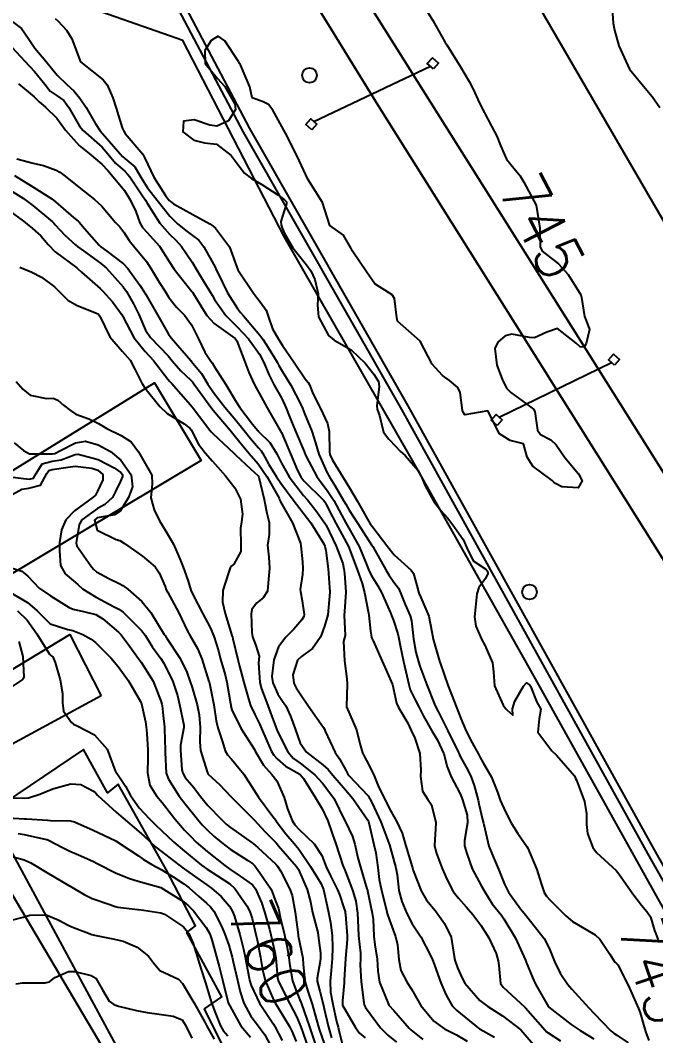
# Model space of a CAD drawing. Header units: metres. Extents: x 318500 to 325275, y 7408834 to 7428799.
# Drawn here: x 322652.7 to 322708.2, y 7421652.7 to 7421741.3 of the extents above; entities that cross this region are included whole.
import ezdxf
from ezdxf.enums import TextEntityAlignment as Align

# ---------------------------------------------------------------- set-up
doc = ezdxf.new("R2010")
doc.units = ezdxf.units.M
doc.header["$MEASUREMENT"] = 0
for name, color, linetype in [('Canaleta de Drenagem', 151, 'Continuous'), ('Cotas', 45, 'Continuous'), ('Curvas de Nivel 1m', 11, 'Continuous'), ('Curvas de Nivel 5m', 15, 'Continuous'), ('Divisas', 45, 'Continuous'), ('Edificações', 30, 'Continuous'), ('Linha Férrea', 20, 'Continuous'), ('Postes', 20, 'Continuous'), ('Pórticos', 45, 'Continuous'), ('Vias Primárias', 230, 'Continuous')]:
    doc.layers.add(name, color=color, linetype=linetype)
doc.styles.add('Style-STANDARD', font='STANDARD.shx')

msp = doc.modelspace()

# ---------------------------------------------------------------- linework, layer by layer
at = {"layer": 'Canaleta de Drenagem'}
for points in [[(322628.408, 7421813.763), (322632.511, 7421806.311), (322642.322, 7421788.636), (322653.18, 7421768.405), (322664.371, 7421747.702), (322672.708, 7421731.897), (322686.545, 7421707.675), (322708.069, 7421668.901), (322732.511, 7421625.714), (322747.961, 7421597.227), (322749.923, 7421593.52), (322749.447, 7421592.459)], [(322627.838, 7421813.449), (322631.942, 7421805.996), (322641.752, 7421788.325), (322652.608, 7421768.097), (322663.797, 7421747.396), (322672.139, 7421731.584), (322685.979, 7421707.356), (322707.502, 7421668.583), (322731.942, 7421625.399), (322747.388, 7421596.92), (322749.2, 7421593.497), (322748.854, 7421592.725)]]:
    msp.add_lwpolyline(points, dxfattribs=at)
at = {"layer": 'Curvas de Nivel 1m', "flags": 128}
for points, elevation in [([(322704.362, 7421742.749), (322704.499, 7421741.105), (322704.596, 7421740.481), (322704.994, 7421739.1), (322705.93, 7421737.08), (322707.583, 7421735.063), (322707.896, 7421734.685), (322708.579, 7421733.742)], 744), ([(322651.974, 7421741.23), (322652.794, 7421740.618), (322653.352, 7421739.786), (322653.947, 7421738.912), (322654.917, 7421737.765), (322655.912, 7421736.548), (322656.742, 7421735.737), (322657.352, 7421735.185), (322657.888, 7421734.551), (322658.437, 7421733.714), (322659.211, 7421732.356), (322659.644, 7421731.702), (322659.846, 7421731.46), (322661.41, 7421729.676), (322661.604, 7421729.459), (322661.816, 7421729.284), (322662.689, 7421728.537), (322663.2, 7421727.649), (322663.786, 7421726.706), (322664.634, 7421725.631), (322665.749, 7421724.246), (322666.394, 7421723.61), (322667.133, 7421722.998), (322667.73, 7421722.559), (322668.287, 7421722.143), (322668.708, 7421721.575), (322669.693, 7421719.777), (322669.803, 7421719.559), (322669.901, 7421719.344), (322670.783, 7421717.549), (322671.646, 7421716.168), (322671.925, 7421715.818), (322672.171, 7421715.532), (322673.615, 7421713.852), (322673.867, 7421713.506), (322674.336, 7421712.762), (322675.11, 7421711.487), (322675.28, 7421711.187), (322675.572, 7421710.709), (322676.332, 7421709.472), (322677.204, 7421707.794), (322677.347, 7421707.462), (322677.523, 7421707.004), (322678.164, 7421705.45), (322678.486, 7421704.441), (322678.762, 7421703.441), (322679.457, 7421701.893), (322679.728, 7421701.426), (322680.154, 7421700.705), (322680.935, 7421699.407), (322681.112, 7421699.099), (322681.412, 7421698.574), (322682.173, 7421697.392), (322683.372, 7421695.544), (322683.481, 7421695.378), (322683.663, 7421695.078), (322684.607, 7421693.361), (322684.882, 7421692.903), (322685.329, 7421692.285), (322685.719, 7421691.739), (322685.907, 7421691.341), (322686.312, 7421690.328), (322686.738, 7421689.328), (322686.85, 7421688.891), (322687.043, 7421687.323), (322687.253, 7421686.162), (322687.479, 7421685.318), (322687.605, 7421684.946), (322688.211, 7421683.31), (322688.87, 7421681.627), (322689.021, 7421681.302), (322689.185, 7421680.969), (322690.039, 7421679.287), (322690.948, 7421677.457), (322691.032, 7421677.271), (322691.06, 7421677.201), (322691.128, 7421677.056), (322691.758, 7421675.902), (322692.075, 7421675.256), (322692.353, 7421674.505), (322692.677, 7421673.246), (322692.749, 7421672.919), (322693.055, 7421671.542), (322693.144, 7421671.239), (322693.188, 7421671.1), (322693.63, 7421669.234), (322694.016, 7421668.223), (322694.475, 7421667.218), (322694.98, 7421665.906), (322695.329, 7421665.206), (322696.391, 7421663.76), (322696.85, 7421663.191), (322696.948, 7421663.071), (322698.449, 7421661.167), (322698.907, 7421660.321), (322699.371, 7421659.153), (322699.87, 7421658.135), (322700.528, 7421657.135), (322700.864, 7421656.731), (322702.35, 7421655.115), (322702.833, 7421654.622), (322704.293, 7421653.088), (322704.576, 7421652.852), (322704.806, 7421652.717), (322705.785, 7421652.051)], 747), ([(322655.733, 7421741.509), (322655.975, 7421741.267), (322656.711, 7421740.482), (322657.169, 7421739.732), (322657.93, 7421737.72), (322659.907, 7421736.15), (322660.254, 7421735.695), (322660.76, 7421734.559), (322661.053, 7421733.682), (322661.574, 7421731.954), (322661.712, 7421731.672), (322661.847, 7421731.471), (322663.375, 7421729.647), (322663.538, 7421729.365), (322663.811, 7421728.738), (322664.349, 7421727.635), (322665.365, 7421726.036), (322665.692, 7421725.621), (322665.769, 7421725.541), (322666.057, 7421725.325), (322667.752, 7421724.387), (322669.251, 7421723.567), (322669.541, 7421723.366), (322669.736, 7421723.179), (322670.954, 7421721.548), (322671.69, 7421719.54), (322673.046, 7421717.519), (322673.313, 7421717.172), (322673.652, 7421716.758), (322674.172, 7421716.029), (322674.335, 7421715.5), (322674.72, 7421714.398), (322675.241, 7421713.486), (322675.602, 7421712.949), (322676.6, 7421711.47), (322677.566, 7421710.024), (322677.821, 7421709.715), (322677.966, 7421709.454), (322678.247, 7421708.752), (322678.907, 7421707.439), (322679.51, 7421706.12), (322679.68, 7421705.427), (322679.7, 7421703.644), (322679.723, 7421703.426), (322679.967, 7421702.928), (322680.899, 7421701.408), (322681.437, 7421700.52), (322682.104, 7421699.393), (322683.023, 7421697.764), (322683.26, 7421697.381), (322683.397, 7421697.186), (322684.786, 7421695.359), (322685.36, 7421694.667), (322686.84, 7421693.328), (322687.039, 7421693.026), (322687.327, 7421691.994), (322687.511, 7421691.318), (322687.682, 7421690.948), (322688.376, 7421689.309), (322688.65, 7421687.932), (322688.751, 7421687.305), (322689.244, 7421685.577), (322689.333, 7421685.299), (322689.385, 7421685.151), (322690.044, 7421683.287), (322690.374, 7421682.455), (322690.834, 7421681.275), (322691.177, 7421680.379), (322691.652, 7421679.263), (322692.163, 7421678.237), (322692.717, 7421677.246), (322692.862, 7421676.978), (322693.123, 7421676.512), (322693.853, 7421675.233), (322694.373, 7421673.945), (322694.625, 7421673.225), (322695.065, 7421672.223), (322695.605, 7421671.212), (322696.158, 7421670.32), (322696.95, 7421669.191), (322697.028, 7421669.055), (322697.807, 7421667.178), (322698.204, 7421665.949), (322698.446, 7421665.168), (322698.654, 7421664.851), (322698.964, 7421664.534), (322700.363, 7421663.146), (322700.943, 7421662.654), (322702.12, 7421661.935), (322702.926, 7421661.48), (322703.315, 7421661.104), (322704.203, 7421659.788), (322704.638, 7421659.084), (322704.776, 7421658.969), (322704.888, 7421658.844), (322705.802, 7421657.071), (322706.599, 7421655.298), (322706.705, 7421655.052), (322706.834, 7421654.679), (322707.303, 7421653.045), (322707.597, 7421652.247)], 746), ([(322651.948, 7421738.997), (322653.068, 7421737.789), (322653.916, 7421736.874), (322654.808, 7421735.766), (322655.299, 7421735.164), (322655.89, 7421734.754), (322656.479, 7421734.334), (322656.928, 7421733.734), (322657.856, 7421732.091), (322658.168, 7421731.717), (322659.828, 7421730.251), (322660.332, 7421729.692), (322660.998, 7421728.868), (322661.805, 7421728.154), (322662.053, 7421727.917), (322662.235, 7421727.663), (322663.308, 7421726.116), (322663.627, 7421725.642), (322663.766, 7421725.385), (322664.864, 7421723.629), (322665.73, 7421722.628), (322666.259, 7421722.146), (322666.774, 7421721.604), (322667.699, 7421720.212), (322668.067, 7421719.584), (322668.677, 7421718.572), (322669.312, 7421717.565), (322669.442, 7421717.347), (322669.654, 7421716.962), (322670.642, 7421715.55), (322671.625, 7421714.569), (322672.611, 7421713.525), (322673.59, 7421712.18), (322673.942, 7421711.505), (322674.412, 7421710.341), (322674.868, 7421709.49), (322675.543, 7421708.316), (322675.921, 7421707.476), (322676.182, 7421706.812), (322676.72, 7421705.468), (322677.482, 7421703.675), (322677.543, 7421703.521), (322677.565, 7421703.459), (322677.628, 7421703.308), (322678.627, 7421701.442), (322679.434, 7421700.357), (322680.068, 7421699.42), (322680.538, 7421698.54), (322681.15, 7421697.404), (322681.394, 7421696.994), (322682.291, 7421695.391), (322682.966, 7421693.764), (322683.104, 7421693.382), (322683.335, 7421692.897), (322683.914, 7421691.959), (322684.25, 7421691.366), (322685.039, 7421689.609), (322685.123, 7421689.353), (322685.163, 7421689.226), (322685.286, 7421688.938), (322685.681, 7421687.751), (322685.764, 7421687.343), (322685.87, 7421686.731), (322686.172, 7421685.336), (322686.47, 7421684.083), (322686.63, 7421683.329), (322686.762, 7421682.883), (322687.197, 7421681.993), (322687.544, 7421681.316), (322687.927, 7421680.564), (322688.634, 7421679.305), (322689.148, 7421678.492), (322689.694, 7421677.292), (322689.989, 7421676.152), (322690.32, 7421675.278), (322691.089, 7421673.861), (322691.269, 7421673.453), (322691.33, 7421673.266), (322691.716, 7421671.917), (322691.759, 7421671.259), (322691.495, 7421669.724), (322691.497, 7421669.263), (322691.687, 7421668.593), (322692.168, 7421667.252), (322692.977, 7421665.734), (322693.266, 7421665.236), (322693.919, 7421664.185), (322694.69, 7421663.214), (322694.945, 7421662.881), (322695.953, 7421661.2), (322696.826, 7421659.255), (322696.848, 7421659.19), (322696.889, 7421659.092), (322697.434, 7421657.74), (322697.695, 7421657.178), (322698.841, 7421655.2), (322698.875, 7421655.159), (322700.818, 7421653.654), (322701.602, 7421653.122), (322702.803, 7421652.393)], 748), ([(322652.527, 7421735.794), (322653.889, 7421734.657), (322654.338, 7421734.226), (322654.889, 7421733.765), (322655.866, 7421732.785), (322656.618, 7421731.738), (322657.83, 7421730.403), (322658.689, 7421729.711), (322659.811, 7421728.771), (322660.33, 7421728.217), (322660.806, 7421727.685), (322661.782, 7421726.47), (322662.285, 7421725.662), (322662.767, 7421724.643), (322663.134, 7421723.649), (322663.349, 7421723.259), (322663.732, 7421722.854), (322664.828, 7421721.629), (322665.7, 7421720.27), (322666.127, 7421719.613), (322667.661, 7421717.674), (322667.725, 7421717.589), (322668.465, 7421716.394), (322668.99, 7421715.57), (322669.63, 7421714.875), (322671.45, 7421713.542), (322671.607, 7421713.36), (322672.285, 7421711.529), (322672.635, 7421710.589), (322673.137, 7421709.516), (322673.549, 7421708.781), (322674.258, 7421707.499), (322675.261, 7421705.726), (322675.416, 7421705.481), (322675.449, 7421705.43), (322675.499, 7421705.346), (322676.299, 7421703.472), (322676.9, 7421702.024), (322677.185, 7421701.463), (322677.445, 7421701.13), (322679.161, 7421699.434), (322679.281, 7421699.295), (322679.416, 7421699.07), (322679.951, 7421697.968), (322680.239, 7421697.417), (322681.37, 7421695.4), (322682.108, 7421693.392), (322682.551, 7421692.165), (322682.762, 7421691.386), (322683.098, 7421689.577), (322683.128, 7421689.382), (322683.276, 7421688.006), (322683.358, 7421687.466), (322683.386, 7421687.378), (322683.504, 7421687.139), (322684.3, 7421685.364), (322685.21, 7421683.35), (322685.561, 7421681.711), (322685.714, 7421681.342), (322686.533, 7421679.966), (322686.846, 7421679.325), (322687.15, 7421678.664), (322687.595, 7421677.315), (322687.666, 7421675.865), (322687.637, 7421675.312), (322687.816, 7421674.034), (322688.302, 7421673.302), (322688.614, 7421672.838), (322688.98, 7421671.291), (322688.981, 7421671.223), (322688.877, 7421669.292), (322689.021, 7421668.666), (322689.555, 7421667.284), (322689.983, 7421666.282), (322690.512, 7421665.275), (322690.964, 7421664.678), (322691.633, 7421663.936), (322692.215, 7421663.251), (322692.936, 7421662.309), (322693.635, 7421661.229), (322694.268, 7421659.851), (322694.445, 7421659.217), (322694.482, 7421658.812), (322694.637, 7421657.213), (322694.865, 7421656.895), (322696.74, 7421655.191), (322696.839, 7421655.092), (322698.532, 7421653.164), (322698.666, 7421653.019), (322698.807, 7421652.908), (322699.881, 7421652.224)], 749), ([(322652.166, 7421727.796), (322653.785, 7421726.792), (322655.419, 7421725.755), (322655.766, 7421725.492), (322657.34, 7421724.132), (322657.741, 7421723.788), (322657.809, 7421723.719), (322658.292, 7421723.157), (322659.571, 7421721.701), (322659.718, 7421721.566), (322660.226, 7421721.178), (322661.696, 7421720.066), (322662.075, 7421719.664), (322663.115, 7421718.201), (322663.513, 7421717.642), (322663.57, 7421717.552), (322663.657, 7421717.388), (322664.656, 7421715.63), (322665.615, 7421713.948), (322665.847, 7421713.616), (322667.581, 7421711.63), (322667.622, 7421711.589), (322668.503, 7421710.51), (322669.067, 7421709.567), (322669.549, 7421708.827), (322670.553, 7421707.55), (322671.513, 7421706.415), (322672.252, 7421705.529), (322672.8, 7421704.827), (322673.485, 7421704.01), (322673.716, 7421703.74), (322673.869, 7421703.504), (322674.4, 7421702.562), (322675.065, 7421701.486), (322675.442, 7421700.926), (322676.521, 7421699.469), (322677.409, 7421698.328), (322677.789, 7421697.839), (322678.059, 7421697.45), (322679.196, 7421695.609), (322679.28, 7421695.431), (322679.364, 7421695.048), (322679.575, 7421693.426), (322679.701, 7421691.801), (322679.713, 7421691.424), (322679.692, 7421691.047), (322679.54, 7421689.426), (322679.506, 7421689.207), (322679.275, 7421688.427), (322679.002, 7421687.696), (322678.885, 7421687.434), (322678.201, 7421686.49), (322677.243, 7421685.785), (322676.911, 7421685.455), (322676.508, 7421684.173), (322676.567, 7421683.46), (322676.788, 7421683.04), (322677.2, 7421682.438), (322677.862, 7421681.443), (322679.162, 7421679.57), (322679.252, 7421679.429), (322679.33, 7421679.255), (322680.206, 7421677.414), (322680.572, 7421676.856), (322681.115, 7421675.872), (322681.271, 7421675.557), (322681.393, 7421675.396), (322683.084, 7421673.604), (322683.237, 7421673.368), (322683.408, 7421673.034), (322684.182, 7421671.359), (322684.892, 7421669.49), (322684.939, 7421669.351), (322685.025, 7421669.029), (322685.503, 7421667.342), (322685.607, 7421666.725), (322685.76, 7421665.338), (322686.019, 7421664.393), (322686.461, 7421663.327), (322686.937, 7421662.448), (322687.669, 7421661.309), (322688.522, 7421659.67), (322688.69, 7421659.293), (322688.754, 7421659.157), (322688.885, 7421658.834), (322689.422, 7421657.284), (322689.87, 7421656.265), (322690.427, 7421655.274), (322690.834, 7421654.856), (322692.716, 7421653.337), (322692.81, 7421653.265), (322692.852, 7421653.239), (322694.122, 7421652.539)], 751), ([(322651.78, 7421726.498), (322652.947, 7421725.788), (322653.761, 7421725.171), (322655.48, 7421723.754), (322655.617, 7421723.63), (322655.737, 7421723.491), (322656.557, 7421722.566), (322657.489, 7421721.723), (322657.718, 7421721.556), (322658.203, 7421721.224), (322659.697, 7421720.137), (322660.202, 7421719.692), (322661.666, 7421718.066), (322661.955, 7421717.666), (322662.572, 7421716.579), (322663.022, 7421715.649), (322663.62, 7421714.292), (322664.046, 7421713.636), (322665.586, 7421712.032), (322665.961, 7421711.614), (322666.714, 7421710.746), (322667.564, 7421709.943), (322667.731, 7421709.757), (322667.849, 7421709.586), (322668.724, 7421708.391), (322669.329, 7421707.563), (322669.526, 7421707.303), (322671.015, 7421705.545), (322671.494, 7421704.978), (322672.125, 7421704.17), (322672.671, 7421703.522), (322673.466, 7421702.608), (322674.236, 7421701.498), (322675.29, 7421699.614), (322675.337, 7421699.481), (322675.357, 7421699.418), (322675.418, 7421699.304), (322676.471, 7421697.469), (322677.161, 7421695.674), (322677.207, 7421695.462), (322677.349, 7421694.063), (322677.377, 7421693.459), (322677.335, 7421692.957), (322677.143, 7421691.641), (322677.156, 7421691.462), (322677.308, 7421690.655), (322677.494, 7421689.457), (322677.467, 7421689.278), (322677.283, 7421688.974), (322676.568, 7421688.163), (322675.891, 7421687.471), (322675.252, 7421686.638), (322674.825, 7421685.486), (322674.662, 7421684.044), (322674.744, 7421683.487), (322675.195, 7421682.492), (322675.605, 7421681.892), (322675.874, 7421681.47), (322676.284, 7421680.571), (322676.697, 7421679.457), (322677.142, 7421678.219), (322677.682, 7421677.444), (322679.119, 7421676.325), (322679.594, 7421675.902), (322679.978, 7421675.417), (322681.091, 7421674.139), (322681.73, 7421673.39), (322683.052, 7421671.488), (322683.114, 7421671.369), (322683.147, 7421671.271), (322683.575, 7421669.365), (322683.733, 7421668.649), (322683.935, 7421667.361), (322684.047, 7421666.297), (322684.228, 7421665.357), (322684.674, 7421663.631), (322684.744, 7421663.352), (322684.941, 7421662.745), (322685.455, 7421661.342), (322685.634, 7421660.615), (322685.757, 7421659.337), (322685.922, 7421658.376), (322686.48, 7421657.326), (322686.861, 7421656.722), (322687.692, 7421655.307), (322688.82, 7421653.944), (322689.761, 7421653.28), (322690.805, 7421652.738), (322691.741, 7421652.198)], 752), ([(322651.753, 7421724.672), (322652.963, 7421723.788), (322653.734, 7421723.162), (322654.469, 7421722.51), (322655.104, 7421721.759), (322655.711, 7421721.122), (322657.613, 7421719.721), (322657.689, 7421719.665), (322658.039, 7421719.362), (322659.663, 7421717.926), (322659.897, 7421717.696), (322660.723, 7421716.757), (322661.531, 7421715.672), (322661.637, 7421715.464), (322662.589, 7421713.655), (322663.592, 7421712.432), (322664.321, 7421711.633), (322665.564, 7421710.01), (322665.74, 7421709.796), (322665.908, 7421709.615), (322667.533, 7421707.794), (322667.7, 7421707.587), (322668.345, 7421706.751), (322669.237, 7421705.564), (322669.35, 7421705.414), (322669.497, 7421705.252), (322671.337, 7421703.541), (322671.478, 7421703.408), (322672.797, 7421702.183), (322673.451, 7421701.548), (322673.481, 7421701.51), (322673.508, 7421701.45), (322673.984, 7421699.502), (322674.222, 7421698.312), (322674.433, 7421697.495), (322674.433, 7421696.445), (322674.286, 7421695.496), (322674.401, 7421694.448), (322674.46, 7421693.493), (322674.372, 7421692.536), (322674.266, 7421691.496), (322673.893, 7421690.92), (322673.304, 7421690.438), (322672.907, 7421689.903), (322672.844, 7421689.514), (322672.899, 7421687.88), (322672.971, 7421687.513), (322673.252, 7421686.741), (322673.559, 7421685.821), (322673.529, 7421685.506), (322673.498, 7421685.244), (322673.611, 7421683.504), (322673.746, 7421682.958), (322674.301, 7421681.493), (322674.545, 7421680.86), (322675.057, 7421679.482), (322675.156, 7421679.235), (322676.065, 7421677.466), (322676.557, 7421676.891), (322677.12, 7421676.474), (322678.404, 7421675.437), (322679.099, 7421674.728), (322680.086, 7421673.415), (322681.051, 7421671.445), (322681.071, 7421671.4), (322681.701, 7421670.055), (322681.915, 7421669.387), (322682.183, 7421668.211), (322682.412, 7421667.379), (322682.972, 7421665.505), (322683.007, 7421665.37), (322683.02, 7421665.319), (322683.417, 7421663.365), (322683.503, 7421662.803), (322683.576, 7421661.363), (322683.669, 7421660.602), (322683.871, 7421659.36), (322683.93, 7421658.309), (322684.081, 7421657.358), (322684.841, 7421655.435), (322684.896, 7421655.349), (322685.31, 7421654.866), (322686.657, 7421653.322), (322686.738, 7421653.25), (322686.809, 7421653.187), (322687.844, 7421652.347)], 753), ([(322652.647, 7421719.79), (322653.684, 7421719.362), (322654.542, 7421718.902), (322655.665, 7421718.071), (322655.994, 7421717.745), (322656.819, 7421716.9), (322657.647, 7421716.45), (322659.472, 7421715.702), (322659.637, 7421715.504), (322660.496, 7421713.687), (322661.592, 7421712.455), (322662.274, 7421711.66), (322662.725, 7421710.806), (322663.299, 7421709.644), (322663.554, 7421709.261), (322664.877, 7421707.627), (322665.521, 7421707.005), (322666.996, 7421706.11), (322667.502, 7421705.727), (322667.597, 7421705.589), (322668.245, 7421704.336), (322668.833, 7421703.57), (322669.469, 7421702.851), (322670.597, 7421701.549), (322671.435, 7421700.515), (322671.922, 7421699.532), (322672.09, 7421698.213), (322672.003, 7421697.531), (322671.93, 7421696.993), (322671.96, 7421695.531), (322671.945, 7421694.948), (322671.345, 7421693.85), (322671.173, 7421693.702), (322671.027, 7421693.535), (322670.883, 7421693.084), (322670.369, 7421691.544), (322670.333, 7421690.516), (322670.582, 7421689.541), (322671.177, 7421687.615), (322671.209, 7421687.531), (322671.221, 7421687.492), (322671.258, 7421687.335), (322671.689, 7421685.526), (322671.823, 7421684.932), (322672.201, 7421683.52), (322672.615, 7421682.089), (322672.806, 7421681.514), (322673.172, 7421680.724), (322673.569, 7421679.909), (322673.745, 7421679.501), (322674.228, 7421678.409), (322674.638, 7421677.487), (322674.823, 7421677.18), (322675.124, 7421676.844), (322675.856, 7421676.207), (322677.11, 7421675.499), (322677.175, 7421675.449), (322677.423, 7421675.129), (322678.477, 7421673.436), (322679.066, 7421672.492), (322679.557, 7421671.422), (322679.937, 7421670.314), (322680.241, 7421669.412), (322680.862, 7421667.542), (322680.915, 7421667.401), (322680.997, 7421667.201), (322681.705, 7421665.389), (322681.998, 7421664.422), (322682.148, 7421663.382), (322682.194, 7421662.118), (322682.246, 7421661.38), (322682.393, 7421659.883), (322682.396, 7421659.377), (322682.377, 7421658.87), (322682.467, 7421657.376), (322682.685, 7421655.53), (322682.72, 7421655.372), (322682.837, 7421655.145), (322684.16, 7421653.357), (322684.804, 7421652.724), (322685.563, 7421652.104)], 754), ([(322652.15, 7421704.453), (322652.946, 7421703.778), (322653.476, 7421703.472), (322653.754, 7421703.489), (322655.476, 7421703.494), (322655.702, 7421703.522), (322656.135, 7421703.74), (322657.487, 7421704.451), (322658.363, 7421704.581), (322659.486, 7421704.274), (322660.563, 7421703.679), (322661.469, 7421702.939), (322662.354, 7421701.656), (322662.488, 7421700.601), (322662.13, 7421699.659), (322661.408, 7421698.489), (322660.911, 7421698.169), (322659.402, 7421697.904), (322659.161, 7421697.694), (322659.387, 7421696.83), (322661.041, 7421696.008), (322661.374, 7421695.906), (322661.78, 7421695.664), (322663.354, 7421694.551), (322664.449, 7421693.623), (322664.822, 7421693.105), (322665.323, 7421691.892), (322665.432, 7421691.609), (322665.556, 7421691.368), (322666.522, 7421689.598), (322667.267, 7421688.064), (322667.526, 7421687.586), (322668.153, 7421686.48), (322668.537, 7421685.571), (322669.161, 7421683.611), (322669.177, 7421683.56), (322669.208, 7421683.448), (322669.591, 7421681.554), (322669.783, 7421680.167), (322669.932, 7421679.548), (322670.355, 7421678.329), (322670.587, 7421677.538), (322670.782, 7421677.192), (322671.123, 7421676.825), (322672.207, 7421675.519), (322673.09, 7421674.153), (322673.497, 7421673.504), (322674.736, 7421671.803), (322674.994, 7421671.481), (322675.02, 7421671.45), (322675.049, 7421671.416), (322675.878, 7421670.307), (322676.603, 7421669.456), (322677.022, 7421668.945), (322678.051, 7421667.439), (322678.977, 7421665.927), (322679.186, 7421665.427), (322679.504, 7421663.97), (322679.615, 7421663.42), (322679.797, 7421662.558), (322679.944, 7421661.415), (322679.958, 7421660.36), (322679.918, 7421659.415), (322679.838, 7421658.374), (322679.766, 7421657.417), (322679.797, 7421656.475), (322679.98, 7421655.413), (322680.322, 7421653.903), (322680.442, 7421653.406), (322680.515, 7421653.112), (322680.796, 7421651.976)], 756), ([(322651.761, 7421701.479), (322653.443, 7421701.279), (322653.844, 7421701.366), (322654.07, 7421701.764), (322654.597, 7421702.624), (322655.466, 7421702.833), (322656.25, 7421702.956), (322657.476, 7421703.424), (322657.734, 7421703.458), (322659.469, 7421702.985), (322660.867, 7421702.268), (322661.453, 7421701.856), (322661.595, 7421701.668), (322661.61, 7421701.505), (322661.441, 7421701.084), (322660.971, 7421700.13), (322660.722, 7421699.677), (322660.052, 7421699.045), (322659.41, 7421698.715), (322658.058, 7421697.71), (322657.807, 7421697.3), (322657.568, 7421695.717), (322657.62, 7421695.463), (322658.84, 7421693.698), (322659.068, 7421693.425), (322659.335, 7421693.191), (322660.421, 7421692.587), (322661.325, 7421692.173), (322661.647, 7421691.989), (322662.075, 7421691.659), (322663.304, 7421690.587), (322664.097, 7421689.628), (322665.262, 7421687.714), (322665.327, 7421687.609), (322665.46, 7421687.406), (322666.635, 7421685.596), (322667.222, 7421684.414), (322667.534, 7421683.585), (322667.696, 7421683.089), (322668.132, 7421681.576), (322668.297, 7421680.698), (322668.381, 7421679.572), (322668.368, 7421678.345), (322668.428, 7421677.571), (322669.029, 7421675.634), (322669.061, 7421675.561), (322669.074, 7421675.535), (322669.1, 7421675.511), (322670.125, 7421674.574), (322671.08, 7421673.559), (322671.111, 7421673.53), (322673.051, 7421671.573), (322673.109, 7421671.509), (322674.035, 7421670.49), (322675.03, 7421669.499), (322675.244, 7421669.259), (322676.813, 7421667.453), (322676.996, 7421667.171), (322677.742, 7421665.442), (322678.028, 7421664.371), (322678.219, 7421663.437), (322678.675, 7421661.681), (322678.722, 7421661.432), (322678.897, 7421659.871), (322678.913, 7421659.43), (322678.888, 7421659.185), (322678.608, 7421657.697), (322678.628, 7421657.432), (322678.857, 7421656.571), (322679.147, 7421655.425), (322679.239, 7421655.019), (322679.622, 7421653.418), (322679.873, 7421652.486)], 757), ([(322651.712, 7421699.796), (322652.8, 7421700.409), (322653.431, 7421700.473), (322654.443, 7421700.752), (322654.996, 7421701.755), (322655.17, 7421702.037), (322655.456, 7421702.122), (322656.86, 7421702.328), (322657.46, 7421702.398), (322658.937, 7421702.218), (322659.455, 7421702.05), (322659.897, 7421701.686), (322659.902, 7421701.227), (322659.428, 7421700.237), (322659.237, 7421699.879), (322659.044, 7421699.696), (322657.408, 7421698.519), (322656.649, 7421697.731), (322656.265, 7421696.859), (322656.11, 7421695.739), (322656.098, 7421695), (322656.192, 7421693.737), (322656.601, 7421692.999), (322657.327, 7421692.396), (322657.691, 7421692.082), (322658.126, 7421691.708), (322659.309, 7421690.952), (322660.81, 7421690.162), (322661.294, 7421689.925), (322661.659, 7421689.664), (322663.266, 7421688.067), (322663.587, 7421687.635), (322664.234, 7421686.609), (322664.963, 7421685.614), (322665.234, 7421685.199), (322665.994, 7421683.602), (322666.412, 7421682.377), (322666.598, 7421681.596), (322666.958, 7421679.796), (322666.962, 7421679.592), (322666.688, 7421678.043), (322666.674, 7421677.595), (322666.802, 7421675.895), (322666.871, 7421675.592), (322667.096, 7421675.215), (322667.849, 7421674.34), (322668.436, 7421673.57), (322669.068, 7421672.781), (322670.25, 7421671.542), (322670.663, 7421671.152), (322671.043, 7421670.849), (322672.949, 7421669.511), (322673.029, 7421669.446), (322673.438, 7421669.09), (322675.003, 7421667.662), (322675.159, 7421667.478), (322675.404, 7421667.063), (322676.233, 7421665.461), (322676.427, 7421664.92), (322676.701, 7421663.454), (322676.924, 7421661.709), (322676.955, 7421661.45), (322676.967, 7421661.402), (322677.366, 7421659.445), (322677.41, 7421658.919), (322677.548, 7421657.443), (322677.825, 7421656.47), (322678.181, 7421655.437), (322678.707, 7421653.535), (322678.74, 7421653.431), (322678.808, 7421653.231), (322679.258, 7421651.886)], 758), ([(322651.339, 7421693.715), (322652.8, 7421693.243), (322653.33, 7421692.813), (322654.325, 7421691.76), (322655.31, 7421691.088), (322656.961, 7421690.059), (322657.293, 7421689.908), (322658.213, 7421689.706), (322659.286, 7421689.443), (322659.899, 7421689.065), (322661.264, 7421687.905), (322661.49, 7421687.667), (322662.247, 7421686.652), (322662.984, 7421685.644), (322663.235, 7421685.301), (322664.284, 7421683.624), (322664.981, 7421681.815), (322665.038, 7421681.612), (322665.061, 7421681.494), (322665.17, 7421680.642), (322665.278, 7421679.609), (322665.286, 7421679.481), (322665.325, 7421677.608), (322665.327, 7421677.408), (322665.43, 7421675.607), (322665.626, 7421675.073), (322666.574, 7421673.595), (322667.07, 7421672.916), (322668.154, 7421671.573), (322668.566, 7421671.088), (322669.04, 7421670.604), (322669.585, 7421670.101), (322670.246, 7421669.542), (322671.021, 7421668.961), (322672.553, 7421667.968), (322673.002, 7421667.669), (322673.168, 7421667.507), (322673.609, 7421666.882), (322674.567, 7421665.486), (322674.702, 7421665.219), (322674.96, 7421664.508), (322675.242, 7421663.764), (322675.309, 7421663.475), (322675.396, 7421663.021), (322675.754, 7421661.467), (322675.989, 7421660.378), (322676.151, 7421659.461), (322676.228, 7421658.804), (322676.463, 7421657.456), (322676.855, 7421656.433), (322677.265, 7421655.446), (322677.495, 7421654.778), (322677.953, 7421653.439), (322678.538, 7421651.687)], 759), ([(322652.418, 7421689.783), (322653.278, 7421688.97), (322654.115, 7421687.761), (322655.242, 7421685.989), (322655.358, 7421685.865), (322655.518, 7421685.746), (322655.717, 7421685.259), (322656.157, 7421683.736), (322656.373, 7421682.552), (322656.374, 7421681.732), (322656.455, 7421681.013), (322657.163, 7421680.007), (322657.327, 7421679.883), (322657.714, 7421679.712), (322659.149, 7421678.95), (322660.26, 7421677.679), (322660.964, 7421675.809), (322661.034, 7421675.671), (322661.063, 7421675.634), (322661.099, 7421675.588), (322661.88, 7421674.45), (322662.303, 7421673.652), (322663.064, 7421672.583), (322663.942, 7421671.627), (322664.498, 7421671.074), (322665.039, 7421670.557), (322666.057, 7421669.6), (322667.018, 7421668.773), (322668.507, 7421667.567), (322668.995, 7421667.217), (322669.916, 7421666.616), (322670.976, 7421665.917), (322671.417, 7421665.526), (322672.461, 7421664.009), (322672.727, 7421663.512), (322672.941, 7421662.892), (322673.27, 7421661.505), (322673.366, 7421661.05), (322673.658, 7421659.498), (322673.837, 7421658.453), (322674.083, 7421657.492), (322674.844, 7421655.742), (322674.984, 7421655.478), (322675.209, 7421655.1), (322676.189, 7421653.459), (322676.406, 7421653.056), (322676.797, 7421652.176)], 761), ([(322652.562, 7421687.09), (322652.888, 7421685.775), (322652.993, 7421683.993), (322652.867, 7421683.775), (322651.89, 7421683.099)], 762), ([(322651.416, 7421673.454), (322653.075, 7421673.419), (322653.395, 7421673.447), (322654.396, 7421673.757), (322655.083, 7421674.049), (322655.598, 7421674.255), (322657.09, 7421674.673), (322657.975, 7421674.593), (322659.083, 7421674.031), (322659.259, 7421673.865), (322659.433, 7421673.686), (322661.058, 7421672.196), (322661.658, 7421671.661), (322663.033, 7421670.512), (322663.498, 7421670.104), (322663.983, 7421669.626), (322664.528, 7421669.123), (322665.017, 7421668.744), (322666.533, 7421667.595), (322666.995, 7421667.25), (322668.111, 7421666.446), (322668.974, 7421665.834), (322669.374, 7421665.554), (322670.242, 7421664.82), (322670.954, 7421663.97), (322671.211, 7421663.527), (322671.401, 7421663.068), (322671.874, 7421661.52), (322672.178, 7421660.24), (322672.324, 7421659.516), (322672.679, 7421657.704), (322672.72, 7421657.512), (322672.863, 7421657.04), (322673.586, 7421655.499), (322674.813, 7421653.667), (322674.927, 7421653.478), (322675.571, 7421652.242)], 762), ([(322651.115, 7421671.733), (322653.048, 7421671.618), (322653.209, 7421671.607), (322655.046, 7421671.486), (322655.32, 7421671.471), (322657.046, 7421671.429), (322657.416, 7421671.343), (322659.034, 7421670.626), (322660.967, 7421669.724), (322661.02, 7421669.694), (322661.06, 7421669.669), (322662.241, 7421668.88), (322663.007, 7421668.374), (322663.44, 7421668.067), (322664.163, 7421667.623), (322664.993, 7421667.176), (322666.03, 7421666.554), (322666.975, 7421665.925), (322667.427, 7421665.583), (322668.257, 7421664.865), (322668.957, 7421664.245), (322669.312, 7421663.913), (322669.578, 7421663.551), (322670.247, 7421662.223), (322670.563, 7421661.535), (322670.906, 7421660.57), (322671.188, 7421659.527), (322671.279, 7421659.133), (322671.649, 7421657.522), (322671.888, 7421656.486), (322672.197, 7421655.516), (322672.823, 7421654.386), (322673.49, 7421653.5), (322674.042, 7421652.731), (322674.709, 7421651.481)], 763), ([(322652.482, 7421670.324), (322653.027, 7421670.242), (322654.962, 7421669.81), (322655.021, 7421669.795), (322655.149, 7421669.748), (322656.378, 7421669.094), (322657.011, 7421668.79), (322657.758, 7421668.459), (322659.002, 7421667.909), (322659.447, 7421667.686), (322660.988, 7421666.879), (322662.223, 7421666.41), (322662.978, 7421666.165), (322664.97, 7421665.61), (322666.958, 7421664.35), (322667.386, 7421664.015), (322667.808, 7421663.577), (322668.928, 7421662.104), (322669.236, 7421661.555), (322669.426, 7421661.038), (322669.823, 7421659.546), (322670.043, 7421658.704), (322670.356, 7421657.538), (322670.84, 7421655.53), (322671.96, 7421653.518), (322672.8, 7421652.555)], 764), ([(322651.917, 7421662.772), (322652.932, 7421663.011), (322653.511, 7421663.187), (322654.935, 7421663.226), (322655.987, 7421662.79), (322656.926, 7421662.299), (322657.332, 7421662.12), (322658.404, 7421661.698), (322658.917, 7421661.514), (322659.156, 7421661.448), (322660.912, 7421661.107), (322661.658, 7421660.91), (322662.901, 7421660.395), (322663.889, 7421659.625), (322664.304, 7421659.039), (322664.877, 7421658.355), (322666.508, 7421657.594), (322666.864, 7421657.216), (322667.853, 7421655.575), (322668.814, 7421653.845), (322668.959, 7421653.558), (322669.605, 7421652.355)], 766), ([(322652.287, 7421657.204), (322652.863, 7421657.3), (322653.339, 7421657.289), (322654.863, 7421657.277), (322655.231, 7421657.378), (322655.704, 7421657.737), (322656.876, 7421658.278), (322657.441, 7421658.277), (322658.872, 7421657.939), (322659.265, 7421657.686), (322659.849, 7421656.686), (322660.43, 7421655.674), (322660.836, 7421655.386), (322661.246, 7421655.252), (322662.828, 7421654.871), (322663.752, 7421654.7), (322664.824, 7421654.548), (322666.042, 7421654.377), (322666.817, 7421654.057), (322667.127, 7421653.585), (322667.668, 7421652.446)], 767)]:
    msp.add_lwpolyline(points, dxfattribs=dict(at, elevation=elevation))
at = {"layer": 'Curvas de Nivel 5m', "flags": 128}
for points, elevation in [([(322687.997, 7421742.481), (322688.723, 7421741.313), (322689.79, 7421739.473), (322689.893, 7421739.301), (322689.958, 7421739.19), (322691.141, 7421737.282), (322691.911, 7421735.991), (322692.281, 7421735.264), (322692.788, 7421734.155), (322693.242, 7421733.25), (322693.863, 7421732.106), (322694.316, 7421731.235), (322694.648, 7421730.422), (322695.169, 7421729.227), (322695.812, 7421728.443), (322696.362, 7421727.768), (322696.695, 7421727.207), (322697.77, 7421725.19), (322698.086, 7421723.185), (322698.1, 7421721.56), (322698.289, 7421721.181), (322699.704, 7421720.09), (322700.557, 7421719.151), (322701.663, 7421717.369), (322701.726, 7421717.139), (322701.993, 7421715.484), (322702.119, 7421715.133), (322702.408, 7421714.349), (322702.143, 7421713.132), (322701.955, 7421712.785), (322701.605, 7421712.826), (322701.242, 7421713.144), (322699.629, 7421714.426), (322698.684, 7421714.114), (322697.617, 7421713.627), (322697.173, 7421713.641), (322695.621, 7421713.926), (322695.063, 7421713.781), (322694.41, 7421713.232), (322694.16, 7421712.676), (322694.329, 7421711.233), (322694.791, 7421710.005), (322695.161, 7421709.224), (322695.554, 7421708.839), (322696.833, 7421707.909), (322697.533, 7421707.373), (322697.629, 7421707.189), (322697.865, 7421705.545), (322698.149, 7421705.18), (322699.053, 7421704.717), (322699.497, 7421704.26), (322700.259, 7421703.152), (322701.459, 7421701.723), (322701.785, 7421701.135), (322701.444, 7421700.528), (322700.002, 7421700.597), (322699.447, 7421700.886), (322699.31, 7421701.023), (322699.159, 7421701.164), (322697.468, 7421702.403), (322696.976, 7421703.198), (322696.642, 7421704.353), (322695.494, 7421704.651), (322694.569, 7421705.229), (322693.53, 7421707.24), (322691.524, 7421706.884), (322691.368, 7421707.113), (322691.323, 7421707.273), (322691.105, 7421708.829), (322690.899, 7421709.28), (322690.173, 7421709.898), (322689.57, 7421710.327), (322688.675, 7421711.309), (322687.61, 7421713.32), (322685.636, 7421715.066), (322685.596, 7421715.351), (322685.364, 7421717.062), (322685.172, 7421717.357), (322683.674, 7421718.33), (322682.946, 7421719.387), (322681.717, 7421721.187), (322681.601, 7421721.402), (322680.912, 7421722.593), (322679.74, 7421723.43), (322679.081, 7421725.44), (322677.8, 7421727.46), (322676.878, 7421729.469), (322675.85, 7421731.48), (322674.752, 7421733.497), (322674.381, 7421733.998), (322673.887, 7421734.221), (322672.948, 7421734.582), (322672.726, 7421735.528), (322671.929, 7421737.457), (322671.871, 7421737.541), (322671.734, 7421737.741), (322670.562, 7421739.554), (322669.964, 7421739.969), (322669.352, 7421739.569), (322668.817, 7421738.707), (322668.821, 7421737.577), (322669.911, 7421736.266), (322670.542, 7421735.554), (322671.414, 7421734.016), (322671.471, 7421733.544), (322670.858, 7421732.557), (322669.858, 7421732.085), (322669.249, 7421732.179), (322667.866, 7421732.654), (322666.931, 7421732.537), (322666.87, 7421731.605), (322667.839, 7421730.885), (322668.767, 7421730.645), (322669.835, 7421730.531), (322671.116, 7421729.547), (322671.811, 7421728.615), (322672.28, 7421728.008), (322672.893, 7421727.524), (322673.792, 7421726.992), (322675.17, 7421726.098), (322675.773, 7421725.653), (322675.926, 7421725.478), (322675.938, 7421725.308), (322675.759, 7421724.778), (322675.455, 7421723.774), (322675.466, 7421723.484), (322675.528, 7421723.273), (322675.733, 7421722.785), (322676.505, 7421721.472), (322677.698, 7421719.999), (322678.079, 7421719.454), (322678.424, 7421718.704), (322678.706, 7421717.444), (322678.662, 7421716.457), (322678.745, 7421715.443), (322679.616, 7421713.809), (322680.109, 7421713.423), (322681.598, 7421712.572), (322682.811, 7421711.388), (322683.571, 7421710.43), (322683.977, 7421709.786), (322684.027, 7421709.373), (322683.837, 7421707.678), (322683.87, 7421707.375), (322684.071, 7421706.823), (322684.431, 7421705.366), (322684.892, 7421704.757), (322685.488, 7421704.114), (322685.862, 7421703.723), (322686.3, 7421703.338), (322687.46, 7421702.018), (322687.791, 7421701.317), (322688.057, 7421700.698), (322688.82, 7421699.306), (322689.413, 7421698.563), (322690.002, 7421697.887), (322690.485, 7421697.284), (322691.381, 7421696.009), (322691.713, 7421695.265), (322692.252, 7421694.15), (322693.352, 7421693.411), (322693.51, 7421693.238), (322693.538, 7421693.047), (322693.34, 7421692.598), (322692.763, 7421691.814), (322692.587, 7421691.251), (322692.451, 7421690.105), (322692.379, 7421689.254), (322692.472, 7421688.442), (322693.008, 7421687.244), (322693.263, 7421686.781), (322693.945, 7421685.233), (322694.019, 7421684.441), (322694.11, 7421683.231), (322694.874, 7421681.543), (322695.1, 7421681.221), (322695.188, 7421681.116), (322695.721, 7421680.673), (322695.7, 7421681.212), (322695.881, 7421681.894), (322696.647, 7421683.198), (322696.921, 7421683.488), (322697.212, 7421683.293), (322697.274, 7421683.189), (322697.812, 7421681.797), (322698.168, 7421681.175), (322698.016, 7421680.338), (322697.896, 7421679.179), (322699.136, 7421677.54), (322699.522, 7421677.156), (322701.112, 7421675.354), (322701.174, 7421675.203), (322701.195, 7421675.139), (322701.27, 7421674.975), (322701.979, 7421673.127), (322702.151, 7421672.037), (322702.164, 7421671.123), (322702.247, 7421670.327), (322702.705, 7421669.115), (322703.023, 7421668.656), (322704.751, 7421667.084), (322704.996, 7421666.796), (322706.198, 7421665.068), (322706.96, 7421664.056), (322707.423, 7421663.521), (322707.738, 7421663.048), (322708.106, 7421661.869), (322708.409, 7421661.038)], 745), ([(322652.377, 7421729.232), (322653.811, 7421728.867), (322654.702, 7421728.66), (322655.805, 7421728.253), (322656.136, 7421728.077), (322656.591, 7421727.738), (322657.786, 7421726.759), (322659.16, 7421725.706), (322659.762, 7421725.137), (322661, 7421723.681), (322661.375, 7421723.314), (322661.732, 7421722.843), (322662.185, 7421722.124), (322662.561, 7421721.657), (322663.699, 7421720.269), (322664.106, 7421719.636), (322664.826, 7421718.475), (322665.357, 7421717.623), (322665.655, 7421717.144), (322666.336, 7421716.299), (322667.013, 7421715.599), (322667.627, 7421714.754), (322668.217, 7421713.581), (322668.814, 7421712.35), (322669.341, 7421711.564), (322669.432, 7421711.416), (322669.576, 7421711.174), (322670.635, 7421709.549), (322671.537, 7421708.031), (322671.851, 7421707.535), (322672.966, 7421706.06), (322673.428, 7421705.511), (322673.46, 7421705.471), (322673.499, 7421705.431), (322674.481, 7421704.486), (322675.099, 7421703.486), (322675.469, 7421702.714), (322676.187, 7421701.473), (322677.426, 7421699.832), (322677.762, 7421699.455), (322678.513, 7421698.546), (322679.301, 7421697.431), (322679.397, 7421697.26), (322680.285, 7421695.416), (322680.86, 7421693.894), (322680.965, 7421693.406), (322681.005, 7421693.073), (322681.117, 7421691.403), (322680.996, 7421689.703), (322680.982, 7421689.405), (322681.055, 7421687.611), (322681.023, 7421687.404), (322680.935, 7421687.083), (322680.998, 7421685.404), (322681.217, 7421683.844), (322681.252, 7421683.4), (322681.19, 7421681.4), (322682.055, 7421679.387), (322682.35, 7421678.174), (322682.582, 7421677.378), (322682.762, 7421677.011), (322683.12, 7421676.372), (322683.609, 7421675.365), (322683.963, 7421674.495), (322684.495, 7421673.356), (322685.064, 7421672.27), (322685.595, 7421671.342), (322686.051, 7421670.345), (322686.339, 7421669.33), (322686.913, 7421667.41), (322686.941, 7421667.321), (322686.997, 7421667.106), (322687.718, 7421665.309), (322688.178, 7421664.518), (322688.953, 7421663.569), (322689.177, 7421663.288), (322689.761, 7421662.458), (322690.328, 7421661.276), (322690.588, 7421659.58), (322690.639, 7421659.273), (322690.883, 7421658.59), (322691.291, 7421657.681), (322691.538, 7421657.26), (322692.848, 7421655.744), (322693.536, 7421655.23), (322694.828, 7421654.415), (322696.409, 7421653.194), (322696.806, 7421652.741), (322697.522, 7421651.904)], 750), ([(322652.314, 7421709.789), (322652.898, 7421709.128), (322653.542, 7421708.594), (322654.967, 7421708.327), (322655.539, 7421708.339), (322655.953, 7421708.161), (322656.464, 7421707.736), (322657.05, 7421707.254), (322657.518, 7421706.94), (322658.672, 7421706.543), (322659.507, 7421706.136), (322660.246, 7421705.683), (322661.494, 7421705.097), (322662.374, 7421704.542), (322663.012, 7421703.647), (322663.468, 7421702.848), (322664.182, 7421701.633), (322664.214, 7421700.853), (322664.098, 7421699.63), (322664.387, 7421698.603), (322664.839, 7421697.618), (322665.387, 7421696.718), (322666.071, 7421695.603), (322666.624, 7421694.324), (322666.922, 7421693.594), (322667.329, 7421692.447), (322667.525, 7421691.79), (322667.591, 7421691.586), (322667.799, 7421691.096), (322668.601, 7421689.57), (322669.271, 7421688.304), (322669.593, 7421687.555), (322669.983, 7421686.284), (322670.182, 7421685.546), (322670.583, 7421684.176), (322670.737, 7421683.537), (322671.041, 7421681.674), (322671.061, 7421681.532), (322671.082, 7421681.435), (322671.176, 7421681.122), (322671.951, 7421679.522), (322673.132, 7421677.668), (322673.216, 7421677.509), (322673.929, 7421676.309), (322674.657, 7421675.487), (322675.101, 7421674.912), (322675.744, 7421673.47), (322676.04, 7421672.491), (322676.422, 7421671.459), (322676.668, 7421671.077), (322677.042, 7421670.687), (322678.353, 7421669.437), (322679.014, 7421668.395), (322679.402, 7421667.424), (322679.787, 7421666.619), (322680.4, 7421665.409), (322680.563, 7421665.003), (322680.954, 7421663.838), (322681.059, 7421663.506), (322681.079, 7421663.398), (322681.086, 7421663.26), (322681.239, 7421661.395), (322681.243, 7421661.068), (322681.095, 7421659.397), (322680.987, 7421657.514), (322680.989, 7421657.398), (322680.993, 7421657.273), (322680.845, 7421655.725), (322680.82, 7421655.421), (322680.824, 7421655.4), (322680.839, 7421655.348), (322681.969, 7421653.383), (322682.332, 7421652.903), (322682.801, 7421652.476)], 755), ([(322651.63, 7421691.481), (322653.301, 7421690.512), (322654.137, 7421689.762), (322655.273, 7421688.636), (322656.84, 7421688.152), (322657.265, 7421688.067), (322658.147, 7421687.707), (322658.864, 7421687.304), (322659.253, 7421687.007), (322660.588, 7421685.677), (322661.229, 7421684.917), (322662.144, 7421683.656), (322663.183, 7421681.868), (322663.261, 7421681.639), (322663.624, 7421680.093), (322663.688, 7421679.632), (322663.731, 7421679.051), (322663.82, 7421677.63), (322663.822, 7421676.927), (322663.801, 7421675.629), (322664.007, 7421674.544), (322664.587, 7421673.617), (322665.071, 7421673.028), (322666.186, 7421671.599), (322667.04, 7421670.628), (322667.539, 7421670.086), (322668.054, 7421669.575), (322669.018, 7421668.766), (322670.565, 7421667.537), (322670.995, 7421667.223), (322671.905, 7421666.602), (322672.975, 7421665.831), (322673.231, 7421665.506), (322673.759, 7421664.299), (322674.03, 7421663.494), (322674.452, 7421661.962), (322674.57, 7421661.485), (322674.899, 7421660.075), (322674.997, 7421659.478), (322675.15, 7421657.753), (322675.217, 7421657.475), (322675.522, 7421656.808), (322676.244, 7421655.459), (322676.823, 7421654.345), (322677.199, 7421653.446), (322677.398, 7421652.85), (322677.904, 7421651.439)], 760), ([(322651.608, 7421668.393), (322653.003, 7421668.031), (322653.6, 7421667.764), (322654.988, 7421666.931), (322656.904, 7421665.788), (322656.971, 7421665.753), (322657.026, 7421665.719), (322658.246, 7421664.987), (322658.959, 7421664.639), (322660.513, 7421664.116), (322660.953, 7421663.96), (322661.188, 7421663.902), (322662.95, 7421663.686), (322662.993, 7421663.682), (322663.445, 7421663.633), (322664.947, 7421663.403), (322665.28, 7421663.272), (322666.929, 7421662.166), (322667.406, 7421661.583), (322667.769, 7421660.715), (322668.119, 7421659.572), (322668.321, 7421659.005), (322668.788, 7421657.561), (322668.866, 7421657.279), (322669.386, 7421655.552), (322669.693, 7421654.681), (322670.181, 7421653.539), (322670.406, 7421653.136), (322670.801, 7421652.669)], 765)]:
    msp.add_lwpolyline(points, dxfattribs=dict(at, elevation=elevation))
at = {"layer": 'Divisas'}
for points in [[(322764.143, 7421569.822), (322748.729, 7421591.88), (322747.373, 7421593.82), (322737.047, 7421612.811), (322729.648, 7421626.582), (322717.864, 7421647.585), (322709.953, 7421661.855), (322697.545, 7421684.107), (322686.966, 7421702.894), (322675.77, 7421722.399), (322666.893, 7421739.566), (322656.896, 7421743.086), (322638.688, 7421773.493), (322627.244, 7421792.629), (322597.945, 7421842.624)], [(322924.207, 7421441.683), (322906.988, 7421456.138), (322893.341, 7421467.245), (322879.861, 7421474.937), (322877.963, 7421471.837), (322876.004, 7421472.68), (322865.363, 7421480.86), (322840.2, 7421516.876), (322832.088, 7421546.932), (322817.958, 7421562.151), (322800.311, 7421581.177), (322798.306, 7421584.659), (322777.445, 7421620.897), (322776.091, 7421623.568), (322757.971, 7421670.712), (322728.171, 7421705.308), (322722.249, 7421700.843), (322705.113, 7421730.344), (322695.999, 7421746.022), (322690.944, 7421752.823), (322684.139, 7421762.406), (322668.997, 7421784.079), (322654.601, 7421804.408), (322642.478, 7421825.337)]]:
    msp.add_lwpolyline(points, dxfattribs=at)
at = {"layer": 'Edificações'}
for points in [[(322659.737, 7421682.341), (322647.471, 7421675.724), (322634.134, 7421699.661), (322643.469, 7421705.529), (322647.077, 7421698.995), (322664.406, 7421709.698), (322668.495, 7421702.887), (322647.271, 7421690.229), (322650.678, 7421683.904), (322657.006, 7421687.699)], [(322670.77, 7421622.731), (322681.238, 7421628.723), (322676.956, 7421636.046), (322676.663, 7421635.786), (322673.237, 7421646.058), (322668.76, 7421655.012), (322670.283, 7421656.059), (322667.237, 7421661.679), (322667.998, 7421662.25), (322665.429, 7421667.195), (322661.238, 7421674.628), (322660.286, 7421673.867), (322658.193, 7421677.672), (322650.002, 7421672.153), (322660.856, 7421652.163), (322666.003, 7421642.536), (322669.053, 7421632.436)]]:
    msp.add_lwpolyline(points, close=True, dxfattribs=at)
at = {"layer": 'Linha Férrea'}
for points in [[(322143.825, 7422393.254, 0.177055), (322348.62, 7422102.056), (322434.806, 7422041.149, -0.110991), (322629.993, 7421830.678), (322682.61, 7421743.599), (322746.773, 7421641.593), (322762.264, 7421616.034), (322784.09, 7421580.598, 0.089131), (322895.412, 7421449.131), (322994.737, 7421367.338, -0.08158), (323134.171, 7421212.836), (323192.504, 7421114.159, 0.09806), (323348.116, 7420944.919), (323507.932, 7420825.984), (323699.619, 7420681.705), (323733.067, 7420655.668, -0.104587), (323843.705, 7420529.863, -0.339852), (323771.4, 7420065.587)], [(323771.4, 7420065.587, 0.339852), (323843.705, 7420529.863, 0.104587), (323733.067, 7420655.668), (323699.619, 7420681.705), (323507.932, 7420825.984), (323348.116, 7420944.919, -0.09806), (323192.504, 7421114.159), (323134.171, 7421212.836, 0.08158), (322994.737, 7421367.338), (322895.412, 7421449.131, -0.089131), (322784.09, 7421580.598), (322762.264, 7421616.034), (322746.773, 7421641.593), (322682.61, 7421743.599), (322629.993, 7421830.678, 0.110991), (322434.806, 7422041.149), (322348.62, 7422102.056, -0.177055), (322143.825, 7422393.254)], [(322140.246, 7422392.292, 0.177815), (322346.493, 7422099.021), (322440.925, 7422031.999, -0.098061), (322613.888, 7421848.216), (322683.948, 7421733.892), (322746.506, 7421634.335), (322780.475, 7421578.692, 0.094269), (322901.272, 7421438.87), (322999.189, 7421358.366, -0.08072), (323136.386, 7421201.409), (323184.599, 7421119.369, 0.102464), (323355.759, 7420933.913), (323510.091, 7420819.318), (323694.288, 7420680.697, -0.007988), (323738.117, 7420646.682, -0.098634), (323840.146, 7420527.887, -0.339824), (323768.602, 7420068.543)], [(323768.602, 7420068.543, 0.339824), (323840.146, 7420527.887, 0.098634), (323738.117, 7420646.682, 0.007988), (323694.288, 7420680.697), (323510.091, 7420819.318), (323355.759, 7420933.913, -0.102464), (323184.599, 7421119.369), (323136.386, 7421201.409, 0.08072), (322999.189, 7421358.366), (322901.272, 7421438.87, -0.094269), (322780.475, 7421578.692), (322746.506, 7421634.335), (322683.948, 7421733.892), (322613.888, 7421848.216, 0.098061), (322440.925, 7422031.999), (322346.493, 7422099.021, -0.177815), (322140.246, 7422392.292)]]:
    msp.add_lwpolyline(points, format="xyb", dxfattribs=at)
at = {"layer": 'Postes'}
for centre in [(322677.949, 7421736.538), (322697.177, 7421691.417)]:
    msp.add_circle(centre, 0.645, dxfattribs=at)
at = {"layer": 'Pórticos'}
for points in [[(322688.782, 7421737.102), (322688.247, 7421737.579), (322688.686, 7421738.072), (322689.221, 7421737.595)], [(322678.161, 7421731.781), (322677.626, 7421732.258), (322678.066, 7421732.751), (322678.601, 7421732.274)], [(322704.611, 7421711.22), (322704.076, 7421711.697), (322704.516, 7421712.19), (322705.051, 7421711.713)], [(322694.359, 7421705.958), (322693.824, 7421706.435), (322694.264, 7421706.928), (322694.799, 7421706.451)]]:
    msp.add_lwpolyline(points, close=True, dxfattribs=at)
for points in [[(322678.333, 7421732.512), (322688.514, 7421737.341)], [(322694.531, 7421706.689), (322704.343, 7421711.458)]]:
    msp.add_lwpolyline(points, dxfattribs=at)
at = {"layer": 'Vias Primárias'}
for points in [[(323715.644, 7420145.548, 0), (323709.04, 7420132.939)], [(323831.088, 7420001.787, 0), (323833.844, 7420008.443, 0.220888)]]:
    msp.add_lwpolyline(points, format="xyb", dxfattribs=at)
msp.add_lwpolyline([(322572.328, 7421810.636), (322589.416, 7421778.08), (322601.464, 7421754.949), (322614.57, 7421731.91), (322627.005, 7421708.968), (322640.501, 7421685.264), (322650.716, 7421667.054), (322659.777, 7421651.821)], dxfattribs=at)

# ---------------------------------------------------------------- texts
at = {"layer": 'Cotas', "style": 'Style-STANDARD'}
for s, rotation, p in [('745', 297.35707, (322698.284, 7421723.362, 745)), ('760', 293.25843, (322674.368, 7421659.884, 760)), ('745', 288.41706, (322708.218, 7421658.31, 745))]:
    msp.add_text(s, height=4, rotation=rotation, dxfattribs=at).set_placement(p, align=Align.MIDDLE_CENTER)

doc.saveas('drawing.dxf')
